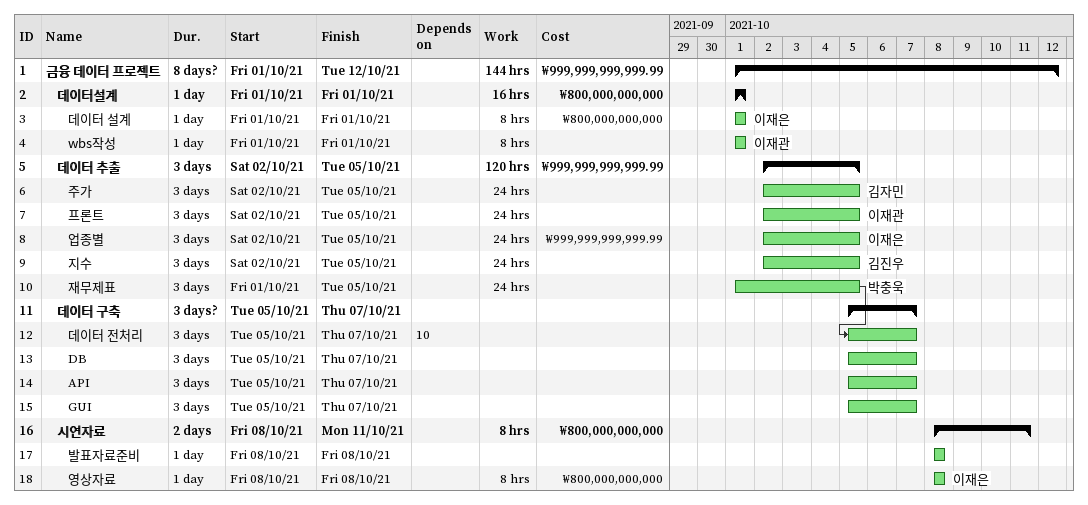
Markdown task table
| ID | Level | Task | Duration | Start | Finish | Predecessors | Resources | Work (h) | Cost (₩) |
|---|---|---|---|---|---|---|---|---|---|
| 1 | 1 | **금융 데이터 프로젝트** | 8d? | 2021-10-01 | 2021-10-12 |  |  | 144 | 999999999999.99 |
| 2 | 2 | **데이터설계** | 1d | 2021-10-01 | 2021-10-01 |  |  | 16 | 800000000000 |
| 3 | 3 | 데이터 설계 | 1d | 2021-10-01 | 2021-10-01 |  | 이재은 | 8 | 800000000000 |
| 4 | 3 | wbs작성 | 1d | 2021-10-01 | 2021-10-01 |  | 이재관 | 8 |  |
| 5 | 2 | **데이터 추출** | 3d | 2021-10-02 | 2021-10-05 |  |  | 120 | 999999999999.99 |
| 6 | 3 | 주가 | 3d | 2021-10-02 | 2021-10-05 |  | 김자민 | 24 |  |
| 7 | 3 | 프론트 | 3d | 2021-10-02 | 2021-10-05 |  | 이재관 | 24 |  |
| 8 | 3 | 업종별 | 3d | 2021-10-02 | 2021-10-05 |  | 이재은 | 24 | 999999999999.99 |
| 9 | 3 | 지수 | 3d | 2021-10-02 | 2021-10-05 |  | 김진우 | 24 |  |
| 10 | 3 | 재무제표 | 3d | 2021-10-01 | 2021-10-05 |  | 박충욱 | 24 |  |
| 11 | 2 | **데이터 구축** | 3d? | 2021-10-05 | 2021-10-07 |  |  |  |  |
| 12 | 3 | 데이터 전처리 | 3d | 2021-10-05 | 2021-10-07 | 10 |  |  |  |
| 13 | 3 | DB | 3d | 2021-10-05 | 2021-10-07 |  |  |  |  |
| 14 | 3 | API | 3d | 2021-10-05 | 2021-10-07 |  |  |  |  |
| 15 | 3 | GUI | 3d | 2021-10-05 | 2021-10-07 |  |  |  |  |
| 16 | 2 | **시연자료** | 2d | 2021-10-08 | 2021-10-11 |  |  | 8 | 800000000000 |
| 17 | 3 | 발표자료준비 | 1d | 2021-10-08 | 2021-10-08 |  |  |  |  |
| 18 | 3 | 영상자료 | 1d | 2021-10-08 | 2021-10-08 |  | 이재은 | 8 | 800000000000 |
